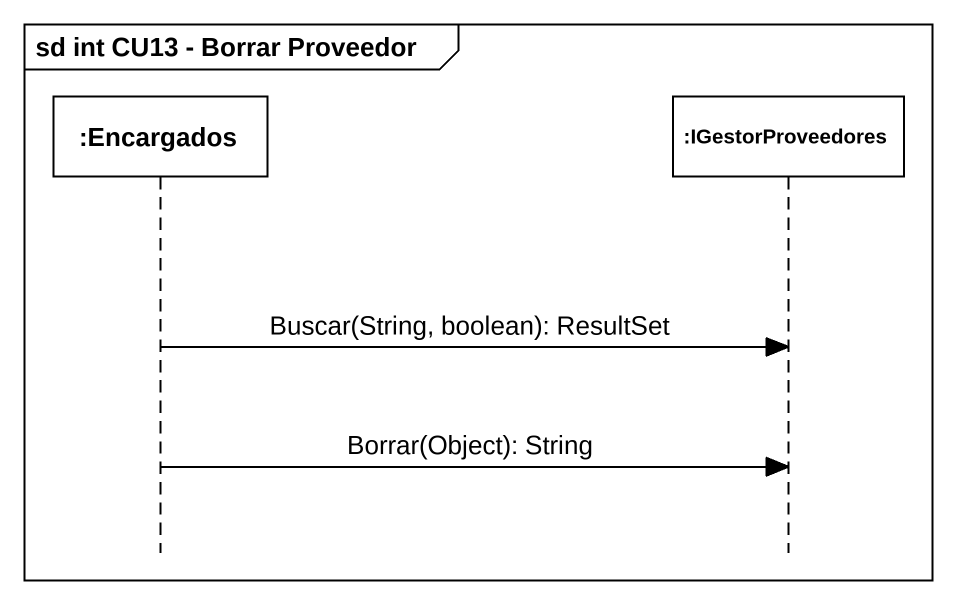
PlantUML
@startuml
mainframe sd int CU13 - Borrar Proveedor
hide footbox
participant ":Encargados" as Encargados
participant ":IGestorProveedores" as IGestorProveedores

Encargados -> IGestorProveedores : Buscar(String, boolean): ResultSet
Encargados -> IGestorProveedores : Borrar(Object): String
@enduml
